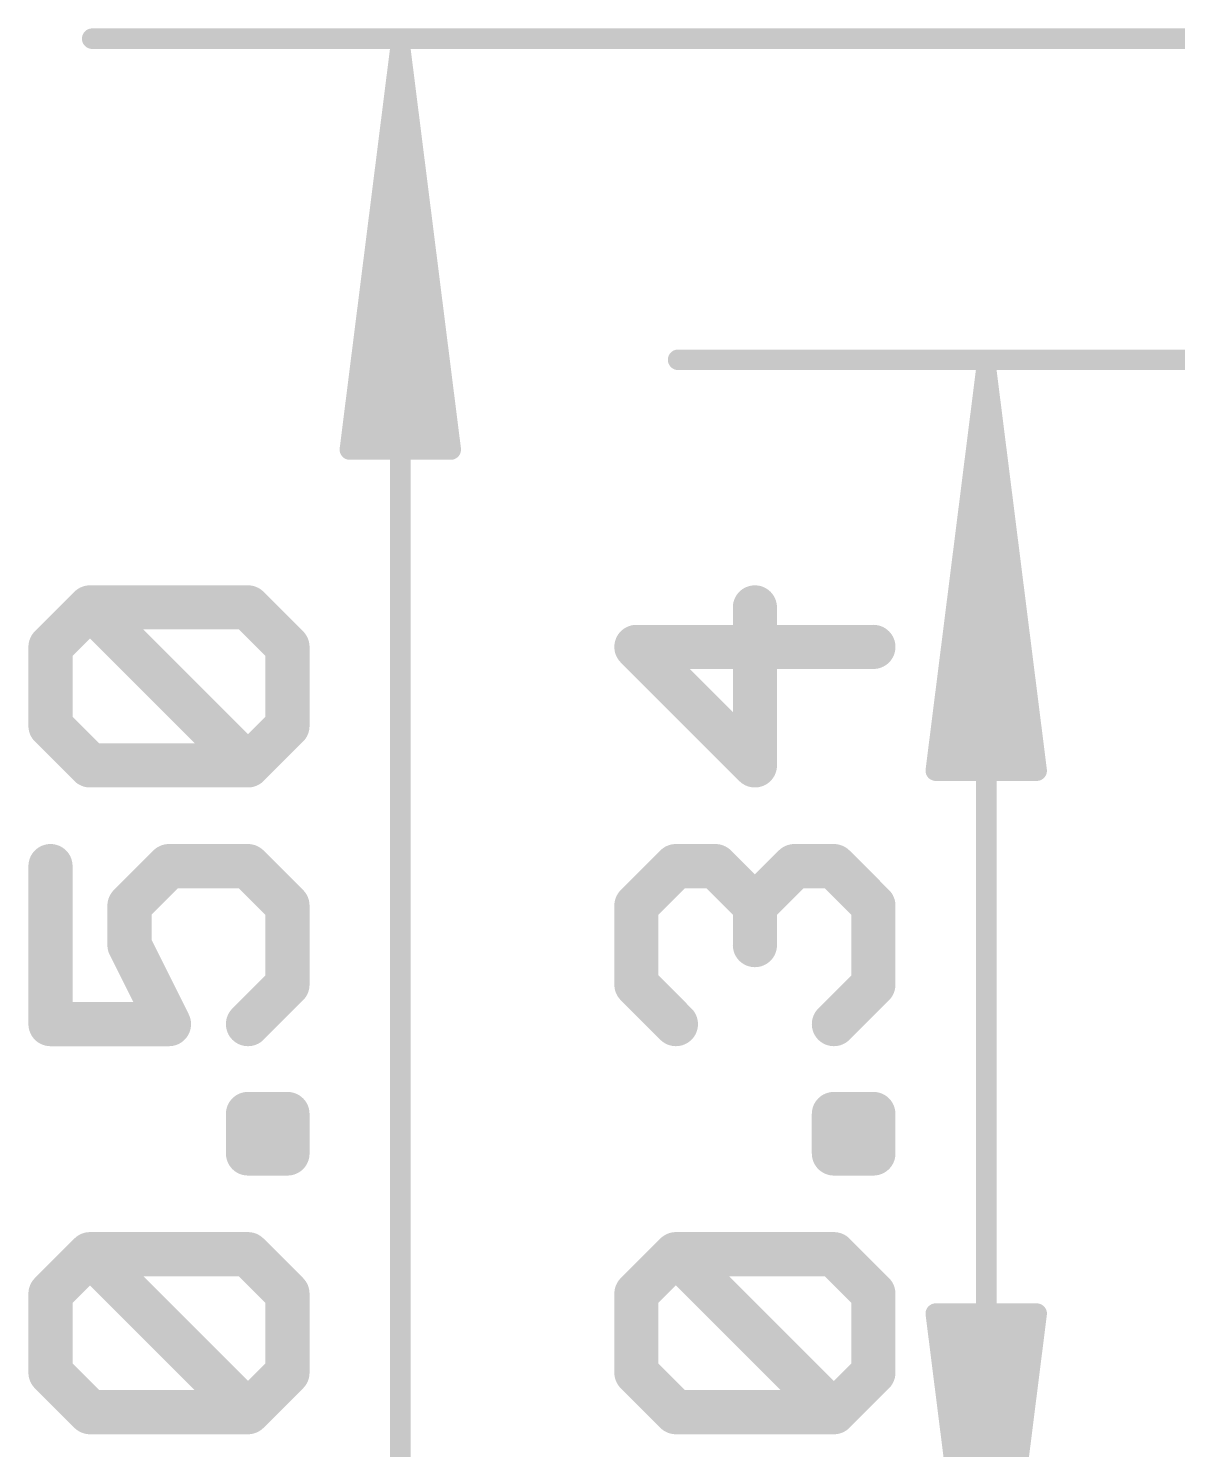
# Model space of a CAD drawing. Extents: x -10 to 102, y -14 to 18.
# Drawn here: x -9.64 to -2.37, y 3.14 to 12.13 of the extents above; entities that cross this region are included whole.
import ezdxf

# ---------------------------------------------------------------- set-up
doc = ezdxf.new("R2010")
doc.units = 0
doc.layers.add('47', color=253, linetype='CONTINUOUS')

msp = doc.modelspace()

# ---------------------------------------------------------------- linework, layer by layer
at = {"layer": '47'}
for points, const_width in [([(3.048, 12.065), (-9.2398, 12.065)], 0.13), ([(-7.2898, 12), (-7.609, 9.465)], 0.13), ([(-7.2898, 12), (-7.5498, 9.465)], 0.13), ([(-7.2898, 12), (-7.4198, 9.465)], 0.13), ([(-7.2898, 12), (-7.2898, -0.57)], 0.13), ([(-6.9706, 9.465), (-7.2898, 12)], 0.13), ([(-7.1598, 9.465), (-7.2898, 12)], 0.13), ([(-7.0298, 9.465), (-7.2898, 12)], 0.13), ([(3.048, 10.033), (-5.5314, 10.033)], 0.13), ([(-3.5814, 9.968), (-3.9006, 7.433)], 0.13), ([(-3.5814, 9.968), (-3.8414, 7.433)], 0.13), ([(-3.5814, 9.968), (-3.7114, 7.433)], 0.13), ([(-3.5814, 9.968), (-3.5814, 1.462)], 0.13), ([(-3.2622, 7.433), (-3.5814, 9.968)], 0.13), ([(-3.4514, 7.433), (-3.5814, 9.968)], 0.13), ([(-3.3214, 7.433), (-3.5814, 9.968)], 0.13), ([(-7.609, 9.465), (-6.9706, 9.465)], 0.13), ([(-9.5039, 8.2161), (-9.2539, 8.4661)], 0.2794), ([(-9.2539, 8.4661), (-8.254, 8.4661)], 0.2794), ([(-8.254, 7.4662), (-9.2539, 8.4661)], 0.2794), ([(-8.254, 8.4661), (-8.004, 8.2161)], 0.2794), ([(-5.0455, 7.4662), (-5.0455, 8.4661)], 0.2794), ([(-9.5039, 7.7162), (-9.5039, 8.2161)], 0.2794), ([(-8.004, 8.2161), (-8.004, 7.7162)], 0.2794), ([(-4.2956, 8.2161), (-5.7955, 8.2161)], 0.2794), ([(-5.7955, 8.2161), (-5.0455, 7.4662)], 0.2794), ([(-9.2539, 7.4662), (-9.5039, 7.7162)], 0.2794), ([(-8.004, 7.7162), (-8.254, 7.4662)], 0.2794), ([(-8.254, 7.4662), (-9.2539, 7.4662)], 0.2794), ([(-3.9006, 7.433), (-3.2622, 7.433)], 0.13), ([(-9.5039, 6.829), (-9.5039, 5.829)], 0.2794), ([(-9.0039, 6.579), (-8.7539, 6.829)], 0.2794), ([(-8.7539, 6.829), (-8.254, 6.829)], 0.2794), ([(-8.254, 6.829), (-8.004, 6.579)], 0.2794), ([(-5.7955, 6.579), (-5.5455, 6.829)], 0.2794), ([(-5.5455, 6.829), (-5.2955, 6.829)], 0.2794), ([(-5.2955, 6.829), (-5.0455, 6.579)], 0.2794), ([(-5.0455, 6.579), (-4.7956, 6.829)], 0.2794), ([(-4.7956, 6.829), (-4.5456, 6.829)], 0.2794), ([(-4.5456, 6.829), (-4.2956, 6.579)], 0.2794), ([(-9.0039, 6.329), (-9.0039, 6.579)], 0.2794), ([(-8.004, 6.579), (-8.004, 6.079)], 0.2794), ([(-5.7955, 6.079), (-5.7955, 6.579)], 0.2794), ([(-5.0455, 6.579), (-5.0455, 6.329)], 0.2794), ([(-4.2956, 6.579), (-4.2956, 6.079)], 0.2794), ([(-8.7539, 5.829), (-9.0039, 6.329)], 0.2794), ([(-8.004, 6.079), (-8.254, 5.829)], 0.2794), ([(-5.5455, 5.829), (-5.7955, 6.079)], 0.2794), ([(-4.2956, 6.079), (-4.5456, 5.829)], 0.2794), ([(-9.5039, 5.829), (-8.7539, 5.829)], 0.2794), ([(-8.254, 5.0105), (-8.254, 5.2604)], 0.2794), ([(-8.254, 5.2604), (-8.004, 5.2604)], 0.2794), ([(-8.004, 5.2604), (-8.004, 5.0105)], 0.2794), ([(-4.5456, 5.0105), (-4.5456, 5.2604)], 0.2794), ([(-4.5456, 5.2604), (-4.2956, 5.2604)], 0.2794), ([(-4.2956, 5.2604), (-4.2956, 5.0105)], 0.2794), ([(-8.004, 5.0105), (-8.254, 5.0105)], 0.2794), ([(-4.2956, 5.0105), (-4.5456, 5.0105)], 0.2794), ([(-9.5039, 4.1233), (-9.2539, 4.3732)], 0.2794), ([(-9.2539, 4.3732), (-8.254, 4.3732)], 0.2794), ([(-8.254, 3.3733), (-9.2539, 4.3732)], 0.2794), ([(-8.254, 4.3732), (-8.004, 4.1233)], 0.2794), ([(-5.7955, 4.1233), (-5.5455, 4.3732)], 0.2794), ([(-5.5455, 4.3732), (-4.5456, 4.3732)], 0.2794), ([(-4.5456, 3.3733), (-5.5455, 4.3732)], 0.2794), ([(-4.5456, 4.3732), (-4.2956, 4.1233)], 0.2794), ([(-9.5039, 3.6233), (-9.5039, 4.1233)], 0.2794), ([(-8.004, 4.1233), (-8.004, 3.6233)], 0.2794), ([(-5.7955, 3.6233), (-5.7955, 4.1233)], 0.2794), ([(-4.2956, 4.1233), (-4.2956, 3.6233)], 0.2794), ([(-3.5814, 1.462), (-3.9006, 3.997)], 0.13), ([(-3.9006, 3.997), (-3.2622, 3.997)], 0.13), ([(-3.5814, 1.462), (-3.8414, 3.997)], 0.13), ([(-3.5814, 1.462), (-3.7114, 3.997)], 0.13), ([(-3.2622, 3.997), (-3.5814, 1.462)], 0.13), ([(-3.4514, 3.997), (-3.5814, 1.462)], 0.13), ([(-3.3214, 3.997), (-3.5814, 1.462)], 0.13), ([(-9.2539, 3.3733), (-9.5039, 3.6233)], 0.2794), ([(-8.004, 3.6233), (-8.254, 3.3733)], 0.2794), ([(-5.5455, 3.3733), (-5.7955, 3.6233)], 0.2794), ([(-4.2956, 3.6233), (-4.5456, 3.3733)], 0.2794), ([(-8.254, 3.3733), (-9.2539, 3.3733)], 0.2794), ([(-4.5456, 3.3733), (-5.5455, 3.3733)], 0.2794)]:
    msp.add_lwpolyline(points, dxfattribs=dict(at, const_width=const_width))
for points, const_width in [([(-9.2398, 12.0975, 1), (-9.2398, 12.0325)], 0.065), ([(-7.2573, 12, 1), (-7.3223, 12)], 0.065), ([(-7.2576, 12.0041, 1), (-7.322, 11.9959)], 0.065), ([(-7.2573, 11.9983, 1), (-7.3223, 12.0017)], 0.065), ([(-7.2573, 12.0017, 1), (-7.3223, 11.9983)], 0.065), ([(-7.2575, 12.0033, 1), (-7.3221, 11.9967)], 0.065), ([(-7.2575, 11.9967, 1), (-7.3221, 12.0033)], 0.065), ([(-7.2576, 11.9959, 1), (-7.322, 12.0041)], 0.065), ([(-5.5314, 10.0655, 1), (-5.5314, 10.0005)], 0.065), ([(-3.5489, 9.968, 1), (-3.6139, 9.968)], 0.065), ([(-3.5492, 9.9721, 1), (-3.6136, 9.9639)], 0.065), ([(-3.5489, 9.9663, 1), (-3.6139, 9.9697)], 0.065), ([(-3.5489, 9.9697, 1), (-3.6139, 9.9663)], 0.065), ([(-3.5491, 9.9713, 1), (-3.6137, 9.9647)], 0.065), ([(-3.5491, 9.9647, 1), (-3.6137, 9.9713)], 0.065), ([(-3.5492, 9.9639, 1), (-3.6136, 9.9721)], 0.065), ([(-7.6413, 9.4691, 1), (-7.5768, 9.4609)], 0.065), ([(-7.609, 9.4975, 1), (-7.609, 9.4325)], 0.065), ([(-7.5821, 9.4683, 1), (-7.5175, 9.4617)], 0.065), ([(-7.4523, 9.4667, 1), (-7.3873, 9.4633)], 0.065), ([(-7.1923, 9.4633, 1), (-7.1273, 9.4667)], 0.065), ([(-7.0621, 9.4617, 1), (-6.9975, 9.4683)], 0.065), ([(-7.0028, 9.4609, 1), (-6.9383, 9.4691)], 0.065), ([(-6.9706, 9.4325, 1), (-6.9706, 9.4975)], 0.065), ([(-9.2539, 8.536, 1), (-9.2539, 8.3963)], 0.1397), ([(-9.2045, 8.5155, 1), (-9.3033, 8.4167)], 0.1397), ([(-9.2045, 8.4167, 1), (-9.3033, 8.5155)], 0.1397), ([(-8.2046, 8.5155, 1), (-8.3034, 8.4167)], 0.1397), ([(-8.254, 8.3963, 1), (-8.254, 8.536)], 0.1397), ([(-4.9757, 8.4661, 1), (-5.1154, 8.4661)], 0.1397), ([(-9.434, 8.2161, 1), (-9.5737, 8.2161)], 0.1397), ([(-9.5533, 8.2655, 1), (-9.4545, 8.1667)], 0.1397), ([(-7.9341, 8.2161, 1), (-8.0739, 8.2161)], 0.1397), ([(-8.0534, 8.1667, 1), (-7.9546, 8.2655)], 0.1397), ([(-5.7955, 8.286, 1), (-5.7955, 8.1463)], 0.1397), ([(-5.7461, 8.2655, 1), (-5.8449, 8.1667)], 0.1397), ([(-4.2956, 8.1463, 1), (-4.2956, 8.286)], 0.1397), ([(-9.4545, 7.7656, 1), (-9.5533, 7.6668)], 0.1397), ([(-7.9546, 7.6668, 1), (-8.0534, 7.7656)], 0.1397), ([(-9.5737, 7.7162, 1), (-9.434, 7.7162)], 0.1397), ([(-8.0739, 7.7162, 1), (-7.9341, 7.7162)], 0.1397), ([(-9.2539, 7.5361, 1), (-9.2539, 7.3964)], 0.1397), ([(-9.3033, 7.4168, 1), (-9.2045, 7.5156)], 0.1397), ([(-8.3034, 7.5156, 1), (-8.2046, 7.4168)], 0.1397), ([(-8.3034, 7.4168, 1), (-8.2046, 7.5156)], 0.1397), ([(-8.254, 7.3964, 1), (-8.254, 7.5361)], 0.1397), ([(-5.0949, 7.4168, 1), (-4.9961, 7.5156)], 0.1397), ([(-5.1154, 7.4662, 1), (-4.9757, 7.4662)], 0.1397), ([(-3.9329, 7.4371, 1), (-3.8684, 7.4289)], 0.065), ([(-3.9006, 7.4655, 1), (-3.9006, 7.4005)], 0.065), ([(-3.8737, 7.4363, 1), (-3.8091, 7.4297)], 0.065), ([(-3.7439, 7.4347, 1), (-3.6789, 7.4313)], 0.065), ([(-3.4839, 7.4313, 1), (-3.4189, 7.4347)], 0.065), ([(-3.3537, 7.4297, 1), (-3.2891, 7.4363)], 0.065), ([(-3.2944, 7.4289, 1), (-3.2299, 7.4371)], 0.065), ([(-3.2622, 7.4005, 1), (-3.2622, 7.4655)], 0.065), ([(-9.434, 6.829, 1), (-9.5737, 6.829)], 0.1397), ([(-8.7539, 6.8988, 1), (-8.7539, 6.7591)], 0.1397), ([(-8.7045, 6.7796, 1), (-8.8033, 6.8784)], 0.1397), ([(-8.2046, 6.8784, 1), (-8.3034, 6.7796)], 0.1397), ([(-8.254, 6.7591, 1), (-8.254, 6.8988)], 0.1397), ([(-5.5455, 6.8988, 1), (-5.5455, 6.7591)], 0.1397), ([(-5.4961, 6.7796, 1), (-5.5949, 6.8784)], 0.1397), ([(-5.2461, 6.8784, 1), (-5.3449, 6.7796)], 0.1397), ([(-5.2955, 6.7591, 1), (-5.2955, 6.8988)], 0.1397), ([(-4.7956, 6.8988, 1), (-4.7956, 6.7591)], 0.1397), ([(-4.7462, 6.7796, 1), (-4.845, 6.8784)], 0.1397), ([(-4.4962, 6.8784, 1), (-4.595, 6.7796)], 0.1397), ([(-4.5456, 6.7591, 1), (-4.5456, 6.8988)], 0.1397), ([(-8.9341, 6.579, 1), (-9.0738, 6.579)], 0.1397), ([(-9.0533, 6.6284, 1), (-8.9545, 6.5296)], 0.1397), ([(-7.9341, 6.579, 1), (-8.0739, 6.579)], 0.1397), ([(-8.0534, 6.5296, 1), (-7.9546, 6.6284)], 0.1397), ([(-5.7256, 6.579, 1), (-5.8653, 6.579)], 0.1397), ([(-5.8449, 6.6284, 1), (-5.7461, 6.5296)], 0.1397), ([(-4.9757, 6.579, 1), (-5.1154, 6.579)], 0.1397), ([(-5.0949, 6.6284, 1), (-4.9961, 6.5296)], 0.1397), ([(-5.0949, 6.5296, 1), (-4.9961, 6.6284)], 0.1397), ([(-4.2258, 6.579, 1), (-4.3655, 6.579)], 0.1397), ([(-4.345, 6.5296, 1), (-4.2462, 6.6284)], 0.1397), ([(-8.9414, 6.3602, 1), (-9.0664, 6.2978)], 0.1397), ([(-9.0738, 6.329, 1), (-8.9341, 6.329)], 0.1397), ([(-5.1154, 6.329, 1), (-4.9757, 6.329)], 0.1397), ([(-7.9546, 6.0296, 1), (-8.0534, 6.1284)], 0.1397), ([(-5.7461, 6.1284, 1), (-5.8449, 6.0296)], 0.1397), ([(-4.2462, 6.0296, 1), (-4.345, 6.1284)], 0.1397), ([(-8.0739, 6.079, 1), (-7.9341, 6.079)], 0.1397), ([(-5.8653, 6.079, 1), (-5.7256, 6.079)], 0.1397), ([(-4.3655, 6.079, 1), (-4.2258, 6.079)], 0.1397), ([(-9.5039, 5.8989, 1), (-9.5039, 5.7592)], 0.1397), ([(-8.7539, 5.7592, 1), (-8.7539, 5.8989)], 0.1397), ([(-8.3034, 5.8784, 1), (-8.2046, 5.7797)], 0.1397), ([(-5.5949, 5.7797, 1), (-5.4961, 5.8784)], 0.1397), ([(-4.595, 5.8784, 1), (-4.4962, 5.7797)], 0.1397), ([(-9.5737, 5.829, 1), (-9.434, 5.829)], 0.1397), ([(-8.8164, 5.7978, 1), (-8.6915, 5.8603)], 0.1397), ([(-8.254, 5.3303, 1), (-8.254, 5.1906)], 0.1397), ([(-8.1841, 5.2604, 1), (-8.3238, 5.2604)], 0.1397), ([(-7.9341, 5.2604, 1), (-8.0739, 5.2604)], 0.1397), ([(-8.004, 5.1906, 1), (-8.004, 5.3303)], 0.1397), ([(-4.5456, 5.3303, 1), (-4.5456, 5.1906)], 0.1397), ([(-4.4757, 5.2604, 1), (-4.6154, 5.2604)], 0.1397), ([(-4.2258, 5.2604, 1), (-4.3655, 5.2604)], 0.1397), ([(-4.2956, 5.1906, 1), (-4.2956, 5.3303)], 0.1397), ([(-8.254, 5.0803, 1), (-8.254, 4.9406)], 0.1397), ([(-8.004, 4.9406, 1), (-8.004, 5.0803)], 0.1397), ([(-4.5456, 5.0803, 1), (-4.5456, 4.9406)], 0.1397), ([(-4.2956, 4.9406, 1), (-4.2956, 5.0803)], 0.1397), ([(-8.3238, 5.0105, 1), (-8.1841, 5.0105)], 0.1397), ([(-8.0739, 5.0105, 1), (-7.9341, 5.0105)], 0.1397), ([(-4.6154, 5.0105, 1), (-4.4757, 5.0105)], 0.1397), ([(-4.3655, 5.0105, 1), (-4.2258, 5.0105)], 0.1397), ([(-9.2539, 4.4431, 1), (-9.2539, 4.3034)], 0.1397), ([(-9.2045, 4.4226, 1), (-9.3033, 4.3238)], 0.1397), ([(-9.2045, 4.3238, 1), (-9.3033, 4.4226)], 0.1397), ([(-8.2046, 4.4226, 1), (-8.3034, 4.3238)], 0.1397), ([(-8.254, 4.3034, 1), (-8.254, 4.4431)], 0.1397), ([(-5.5455, 4.4431, 1), (-5.5455, 4.3034)], 0.1397), ([(-5.4961, 4.4226, 1), (-5.5949, 4.3238)], 0.1397), ([(-5.4961, 4.3238, 1), (-5.5949, 4.4226)], 0.1397), ([(-4.4962, 4.4226, 1), (-4.595, 4.3238)], 0.1397), ([(-4.5456, 4.3034, 1), (-4.5456, 4.4431)], 0.1397), ([(-9.434, 4.1233, 1), (-9.5737, 4.1233)], 0.1397), ([(-9.5533, 4.1726, 1), (-9.4545, 4.0739)], 0.1397), ([(-7.9341, 4.1233, 1), (-8.0739, 4.1233)], 0.1397), ([(-8.0534, 4.0739, 1), (-7.9546, 4.1726)], 0.1397), ([(-5.7256, 4.1233, 1), (-5.8653, 4.1233)], 0.1397), ([(-5.8449, 4.1726, 1), (-5.7461, 4.0739)], 0.1397), ([(-4.2258, 4.1233, 1), (-4.3655, 4.1233)], 0.1397), ([(-4.345, 4.0739, 1), (-4.2462, 4.1726)], 0.1397), ([(-3.8684, 4.0011, 1), (-3.9329, 3.9929)], 0.065), ([(-3.9006, 4.0295, 1), (-3.9006, 3.9645)], 0.065), ([(-3.8091, 4.0003, 1), (-3.8737, 3.9937)], 0.065), ([(-3.6789, 3.9987, 1), (-3.7439, 3.9953)], 0.065), ([(-3.4189, 3.9953, 1), (-3.4839, 3.9987)], 0.065), ([(-3.2891, 3.9937, 1), (-3.3537, 4.0003)], 0.065), ([(-3.2299, 3.9929, 1), (-3.2944, 4.0011)], 0.065), ([(-3.2622, 3.9645, 1), (-3.2622, 4.0295)], 0.065), ([(-9.4545, 3.6727, 1), (-9.5533, 3.5739)], 0.1397), ([(-9.5737, 3.6233, 1), (-9.434, 3.6233)], 0.1397), ([(-8.0739, 3.6233, 1), (-7.9341, 3.6233)], 0.1397), ([(-7.9546, 3.5739, 1), (-8.0534, 3.6727)], 0.1397), ([(-5.7461, 3.6727, 1), (-5.8449, 3.5739)], 0.1397), ([(-5.8653, 3.6233, 1), (-5.7256, 3.6233)], 0.1397), ([(-4.3655, 3.6233, 1), (-4.2258, 3.6233)], 0.1397), ([(-4.2462, 3.5739, 1), (-4.345, 3.6727)], 0.1397), ([(-9.2539, 3.4432, 1), (-9.2539, 3.3035)], 0.1397), ([(-8.254, 3.3035, 1), (-8.254, 3.4432)], 0.1397), ([(-5.5455, 3.4432, 1), (-5.5455, 3.3035)], 0.1397), ([(-4.5456, 3.3035, 1), (-4.5456, 3.4432)], 0.1397), ([(-9.3033, 3.3239, 1), (-9.2045, 3.4227)], 0.1397), ([(-8.3034, 3.4227, 1), (-8.2046, 3.3239)], 0.1397), ([(-8.3034, 3.3239, 1), (-8.2046, 3.4227)], 0.1397), ([(-5.5949, 3.3239, 1), (-5.4961, 3.4227)], 0.1397), ([(-4.595, 3.4227, 1), (-4.4962, 3.3239)], 0.1397), ([(-4.595, 3.3239, 1), (-4.4962, 3.4227)], 0.1397)]:
    msp.add_lwpolyline(points, format="xyb", dxfattribs=dict(at, const_width=const_width))

doc.saveas('drawing.dxf')
